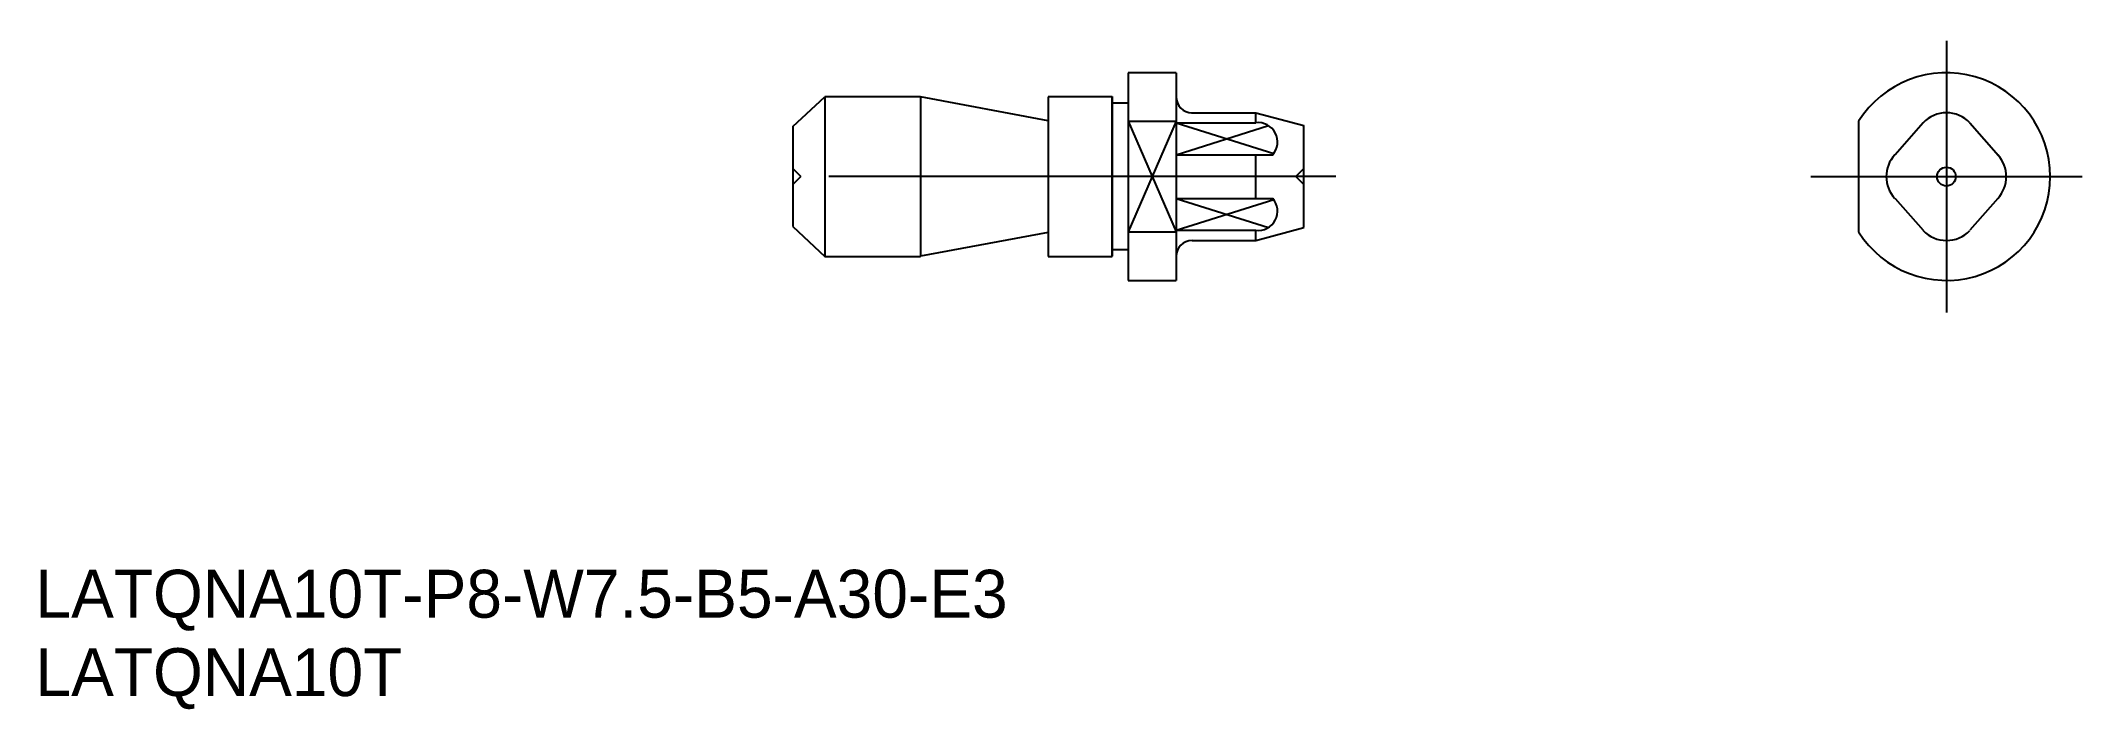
# Model space of a CAD drawing. Extents: x 42 to 170, y 108 to 150.
import ezdxf

# ---------------------------------------------------------------- set-up
doc = ezdxf.new("R2010")
doc.units = 0
doc.linetypes.add('CENTER', pattern=[50.8, 31.75, -6.35, 6.35, -6.35])
doc.linetypes.add('DASHED', pattern=[19.05, 12.7, -6.35])
doc.layers.get('0').update_dxf_attribs({"linetype": 'CONTINUOUS'})
doc.layers.add('CENTER', color=1, linetype='CENTER')

# ---------------------------------------------------------------- blocks, each defined once
blk = doc.blocks.new('*U2')
at = {"color": 7, "linetype": 'CONTINUOUS'}
blk.add_text('LATQNA10T', height=3, dxfattribs=at).set_placement((41.5, 108.65))
blk = doc.blocks.new('*U3')
at = {"color": 7, "linetype": 'CONTINUOUS'}
blk.add_text('LATQNA10T-P8-W7.5-B5-A30-E3', height=3, dxfattribs=at).set_placement((41.5, 113.56))

msp = doc.modelspace()

# ---------------------------------------------------------------- linework, layer by layer
at = {"color": 7, "linetype": 'CONTINUOUS'}
for p, q in [((112.91, 147.68), (109.91, 147.68)), ((109.91, 147.68), (109.91, 134.68)), ((112.91, 147.68), (112.91, 134.68)), ((88.91, 144.31), (90.91, 146.18)), ((96.91, 146.18), (90.91, 146.18)), ((90.91, 146.18), (90.91, 136.18)), ((96.91, 146.18), (96.91, 136.18)), ((104.91, 144.68), (96.91, 146.18)), ((108.91, 146.18), (104.91, 146.18)), ((104.91, 146.18), (104.91, 136.18)), ((108.91, 146.19), (108.91, 136.19)), ((108.91, 136.18), (108.91, 146.18)), ((109.91, 145.79), (108.91, 145.79)), ((109.91, 144.65), (112.91, 144.65)), ((112.91, 145.69), (112.91, 145.69)), ((113.87, 145.18), (117.91, 145.18)), ((117.91, 145.18), (120.91, 144.38)), ((155.64, 144.65), (155.64, 137.72)), ((159.68, 144.55), (157.92, 142.55)), ((162.6, 144.55), (164.39, 142.5)), ((88.91, 144.31), (88.91, 138.06)), ((120.91, 137.99), (120.91, 144.38)), ((157.92, 139.82), (159.68, 137.82)), ((164.35, 139.82), (162.6, 137.82)), ((88.91, 138.06), (90.91, 136.18)), ((104.91, 137.68), (96.91, 136.19)), ((109.91, 137.72), (112.91, 137.72)), ((113.91, 137.18), (117.91, 137.18)), ((117.91, 137.18), (120.91, 137.99)), ((90.91, 136.18), (96.91, 136.18)), ((104.91, 136.18), (108.91, 136.18)), ((109.91, 136.59), (108.91, 136.59)), ((112.91, 136.69), (112.91, 135.69)), ((112.91, 136.69), (112.91, 136.69)), ((109.91, 134.68), (112.91, 134.68))]:
    msp.add_line(p, q, dxfattribs=at)
at = {"color": 3, "linetype": 'CONTINUOUS'}
for p, q in [((109.91, 144.65), (112.91, 137.72)), ((112.91, 144.65), (109.91, 137.72)), ((112.91, 144.55), (117.91, 144.55)), ((112.91, 144.55), (119.02, 142.63)), ((117.91, 144.55), (117.91, 145.18)), ((112.91, 142.55), (118.7, 144.38)), ((112.91, 142.55), (118.97, 142.55)), ((117.91, 139.82), (117.91, 142.55)), ((112.91, 139.82), (118.7, 137.99)), ((112.91, 139.82), (118.97, 139.82)), ((112.91, 137.82), (119.02, 139.74)), ((112.91, 137.82), (117.91, 137.82)), ((117.91, 137.18), (117.91, 137.82))]:
    msp.add_line(p, q, dxfattribs=at)
at = {"color": 3, "linetype": 'DASHED'}
for p, q in [((89.41, 141.19), (88.91, 141.69)), ((89.41, 141.19), (88.91, 140.68)), ((120.41, 141.18), (120.91, 141.69)), ((120.41, 141.18), (120.91, 140.68))]:
    msp.add_line(p, q, dxfattribs=at)
at = {"color": 7, "linetype": 'CONTINUOUS'}
msp.add_circle((161.14, 141.18), 0.59, dxfattribs=at)
for centre, radius, start, end in [((161.14, 141.18), 6.5, 212.2042, 147.7958), ((113.91, 146.18), 1, 180, 270), ((161.14, 143.18), 2, 43.1524, 136.8476), ((159.37, 141.18), 2, 136.8476, 223.1524), ((162.89, 141.18), 2, 316.8476, 43.1524), ((113.91, 136.18), 1, 90, 180), ((161.14, 139.18), 2, 223.1524, 316.8476)]:
    msp.add_arc(centre, radius, start, end, dxfattribs=at)
at = {"color": 3, "linetype": 'CONTINUOUS'}
for centre, start, end in [((118.05, 143.35), 318.9226, 96.7038), ((118.05, 139.02), 263.2962, 41.0774)]:
    msp.add_arc(centre, 1.21, start, end, dxfattribs=at)
at = {"layer": 'CENTER', "color": 1, "linetype": 'CENTER'}
for p, q in [((161.14, 149.68), (161.14, 132.68)), ((122.91, 141.18), (86.91, 141.18)), ((152.64, 141.18), (169.64, 141.18))]:
    msp.add_line(p, q, dxfattribs=at)

# ---------------------------------------------------------------- block references
at = {"color": 7, "linetype": 'CONTINUOUS'}
for name in ['*U3', '*U2']:
    msp.add_blockref(name, (0, 0), dxfattribs=at)

doc.saveas('drawing.dxf')
